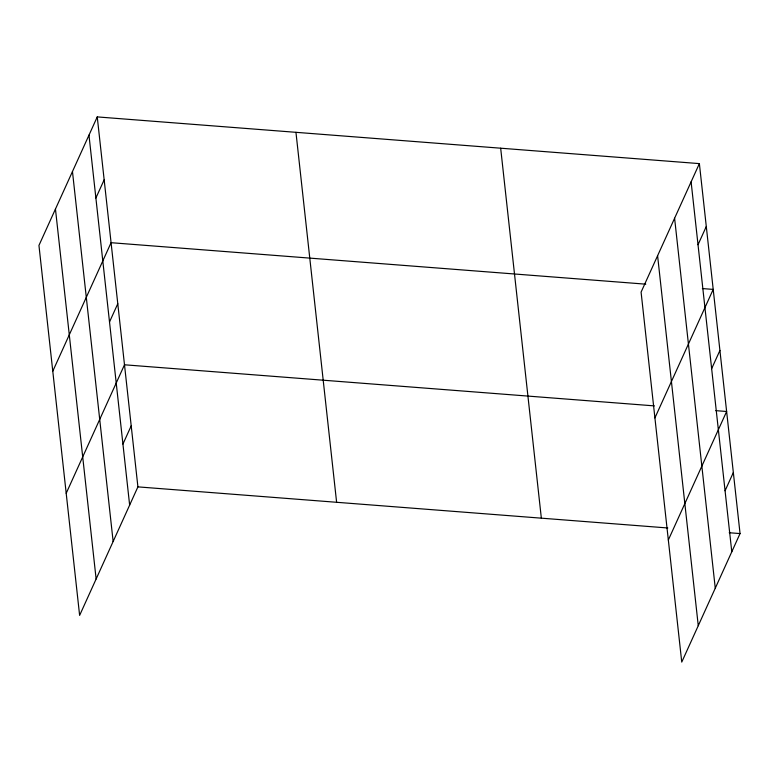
<?xml version="1.0" encoding="UTF-8"?>
<svg xmlns="http://www.w3.org/2000/svg" width="779" height="779" viewBox="0 0 779 779"><rect width="100%" height="100%" fill="white"/><g stroke="black" fill="none" stroke-linecap="round" stroke-linejoin="round"><path stroke-width="1.17" d="M97.248 116.908L38.95 245.424L79.624 615.391L137.912 486.875L97.248 116.908L699.376 163.609L740.05 533.576L681.752 662.092L641.088 292.125L699.376 163.609M95.885 198.032L104.162 179.803M52.777 371.213L111.076 242.697L645.772 284.169M109.518 321.97L117.785 303.742M66.196 493.302L124.494 364.786L654.37 405.888M122.936 444.059L131.203 425.831M698.023 244.733L706.29 226.504M654.915 417.914L713.204 289.399L702.366 288.561M711.646 368.671L719.923 350.443M668.333 540.003L726.632 411.487L715.794 410.65M725.074 490.76L733.341 472.532M137.912 486.875L667.798 527.977M729.212 532.739L740.05 533.576M691.109 181.848L731.783 551.805M674.604 218.237L715.268 588.203M657.593 255.736L698.266 625.703M500.673 148.205L541.347 518.171M295.952 132.323L336.616 502.289M88.972 135.137L129.645 505.104M72.466 171.536L113.14 541.502M55.455 209.025L96.129 578.992"/></g></svg>
